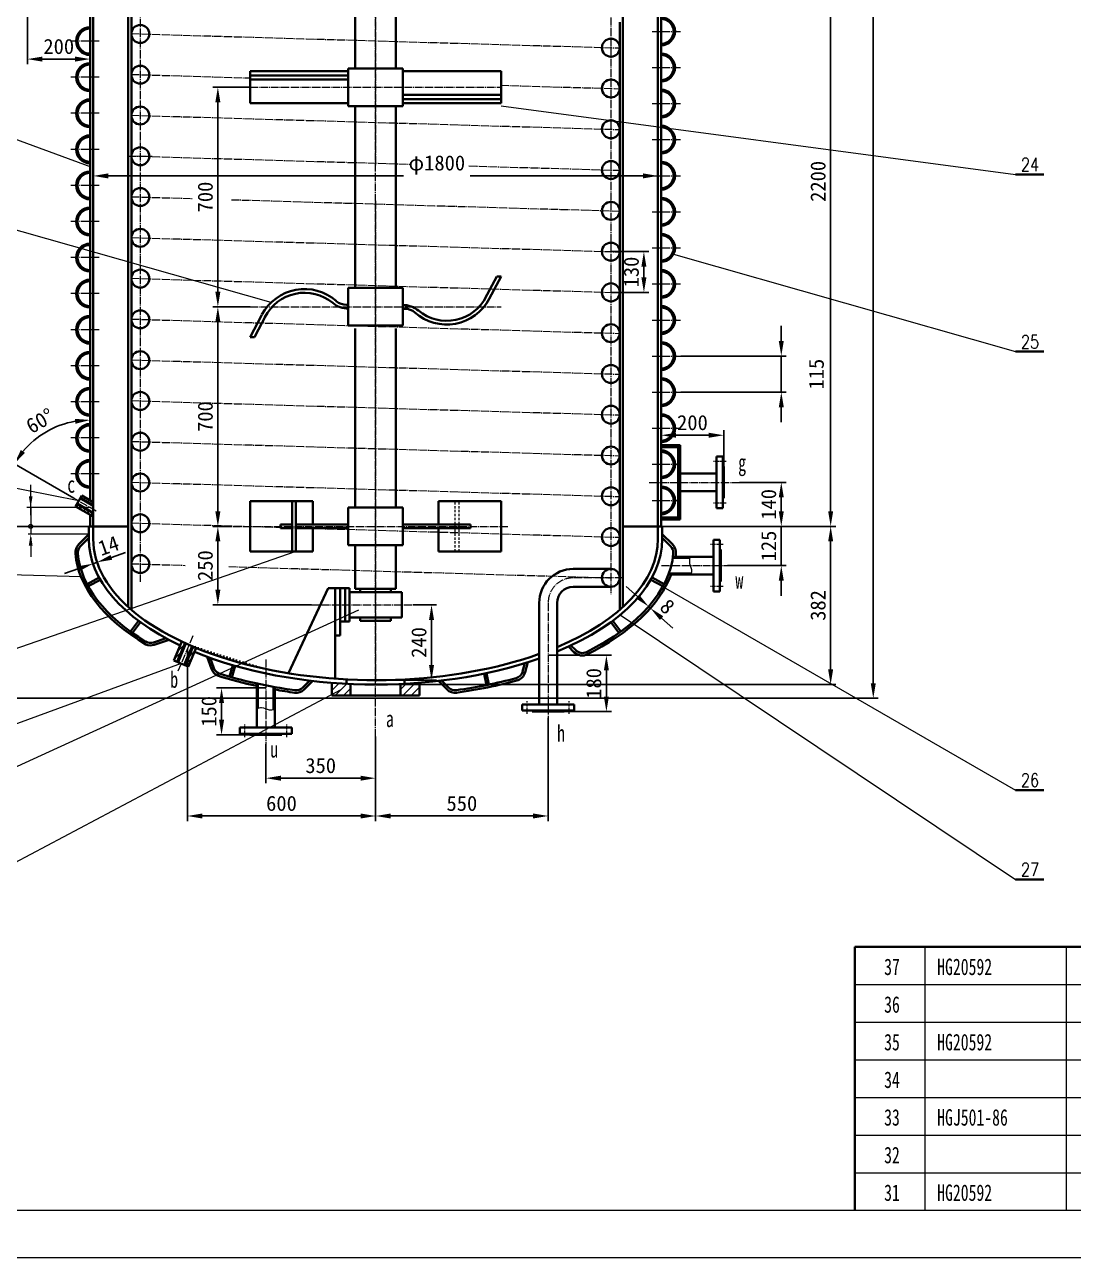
# Model space of a CAD drawing. Extents: x 588 to 112718, y -1551 to 24243.
# Drawn here: x 45495 to 48838, y 1983 to 5913 of the extents above; entities that cross this region are included whole.
import ezdxf
from ezdxf.enums import TextEntityAlignment as Align

# ---------------------------------------------------------------- set-up
doc = ezdxf.new("R2010")
doc.units = 0
doc.header["$LTSCALE"] = 10
doc.header["$PDMODE"] = 1
for name, pattern in [('XX-L', [1.25, 0.75, -0.5]), ('ZXX-L', [3.28, 2.5, -0.3, 0.18, -0.3]), ('ZXX-S', [1.27, 0.75, -0.2, 0.12, -0.2])]:
    doc.linetypes.add(name, pattern=pattern)
doc.layers.get('Defpoints').update_dxf_attribs({"linetype": 'CONTINUOUS'})
for name, color, linetype, lineweight in [('A 粗实线', 1, 'CONTINUOUS', 40), ('B 细实线', 7, 'CONTINUOUS', 18), ('C 文 字', 2, 'CONTINUOUS', 20), ('D 短中心线', 3, 'ZXX-S', 18), ('E 长中心线', 3, 'ZXX-L', 18), ('G 长虚线', 6, 'XX-L', 20), ('J 标注尺寸', 2, 'CONTINUOUS', 18)]:
    doc.layers.add(name, color=color, linetype=linetype, lineweight=lineweight)
doc.styles.add('ROMANC', font='romanc', dxfattribs={"width": 0.7, "height": 6})
doc.styles.get("Standard").update_dxf_attribs({"font": 'SIMFANG.TTF'})
doc.styles.add('标题中文', font='SIMFANG.TTF', dxfattribs={"width": 0.7})
doc.dimstyles.new('通用标注4.0', dxfattribs={"dimscale": 16, "dimtxt": 3, "dimasz": 3, "dimexe": 1, "dimexo": 0, "dimgap": 1, "dimtad": 1, "dimdec": 0, "dimzin": 0, "dimdsep": 46, "dimtxsty": 'Standard', "dimcen": 0, "dimadec": 0, "dimazin": 0, "dimtfac": 0.375, "dimtdec": 0, "dimtmove": 2, "dimatfit": 3, "dimfxl": 0, "dimtzin": 0, "dimarcsym": 0})

# ---------------------------------------------------------------- blocks, each defined once
blk = doc.blocks.new('*D163')
at = {"layer": 'C 文 字', "color": 0, "lineweight": -2}
for p, q in [((45713.7, 5418.5), (45713.7, 5446.7)), ((45761.7, 5430.7), (46702.9, 5430.7)), ((47465.7, 5430.7), (46915.2, 5430.7)), ((47513.7, 5425.1), (47513.7, 5446.7))]:
    blk.add_line(p, q, dxfattribs=at)
at = {"layer": 'C 文 字', "color": 0}
for points in [[(45761.7, 5438.7), (45761.7, 5422.7), (45713.7, 5430.7)], [(47465.7, 5438.7), (47465.7, 5422.7), (47513.7, 5430.7)]]:
    blk.add_solid(points, dxfattribs=at)
at = {"layer": 'Defpoints', "color": 0}
for p in [(47513.7, 5430.7), (47513.7, 5425.1), (45713.7, 5418.5)]:
    blk.add_point(p, dxfattribs=at)
at = {"layer": 'C 文 字', "color": 0, "insert": (46809, 5465.6), "char_height": 48, "attachment_point": 5}
blk.add_mtext('φ1800', dxfattribs=at)
blk = doc.blocks.new('*D164')
at = {"layer": 'C 文 字', "color": 0, "lineweight": -2}
for p, q in [((46263.7, 3618.6), (46263.7, 3494.6)), ((46613.7, 3643.3), (46613.7, 3494.6)), ((46565.7, 3510.6), (46311.7, 3510.6))]:
    blk.add_line(p, q, dxfattribs=at)
at = {"layer": 'C 文 字', "color": 0}
for points in [[(46311.7, 3518.6), (46311.7, 3502.6), (46263.7, 3510.6)], [(46565.7, 3518.6), (46565.7, 3502.6), (46613.7, 3510.6)]]:
    blk.add_solid(points, dxfattribs=at)
at = {"layer": 'Defpoints', "color": 0}
for p in [(46263.7, 3618.6), (46613.7, 3643.3), (46263.7, 3510.6)]:
    blk.add_point(p, dxfattribs=at)
at = {"layer": 'C 文 字', "color": 0, "insert": (46438.7, 3550.6), "char_height": 48, "attachment_point": 5}
blk.add_mtext('350', dxfattribs=at)
blk = doc.blocks.new('*D165')
at = {"layer": 'C 文 字', "color": 0, "lineweight": -2}
for p, q in [((46013.7, 3923.3), (46013.7, 3374.1)), ((46613.7, 3643.3), (46613.7, 3374.1)), ((46565.7, 3390.1), (46061.7, 3390.1))]:
    blk.add_line(p, q, dxfattribs=at)
at = {"layer": 'C 文 字', "color": 0}
for points in [[(46061.7, 3398.1), (46061.7, 3382.1), (46013.7, 3390.1)], [(46565.7, 3398.1), (46565.7, 3382.1), (46613.7, 3390.1)]]:
    blk.add_solid(points, dxfattribs=at)
at = {"layer": 'Defpoints', "color": 0}
for p in [(46013.7, 3923.3), (46613.7, 3643.3), (46013.7, 3390.1)]:
    blk.add_point(p, dxfattribs=at)
at = {"layer": 'C 文 字', "color": 0, "insert": (46313.7, 3430.1), "char_height": 48, "attachment_point": 5}
blk.add_mtext('600', dxfattribs=at)
blk = doc.blocks.new('*D166')
at = {"layer": 'C 文 字', "color": 0, "lineweight": -2}
for p, q in [((45699.7, 4313.3), (45361.5, 4313.3)), ((45377.5, 3813.3), (45377.5, 4265.3)), ((46613.7, 3765.3), (45361.5, 3765.3))]:
    blk.add_line(p, q, dxfattribs=at)
at = {"layer": 'C 文 字', "color": 0}
for points in [[(45369.5, 4265.3), (45385.5, 4265.3), (45377.5, 4313.3)], [(45369.5, 3813.3), (45385.5, 3813.3), (45377.5, 3765.3)]]:
    blk.add_solid(points, dxfattribs=at)
at = {"layer": 'Defpoints', "color": 0}
for p in [(45377.5, 4313.3), (45699.7, 4313.3), (46613.7, 3765.3)]:
    blk.add_point(p, dxfattribs=at)
at = {"layer": 'C 文 字', "color": 0, "insert": (45337.5, 4039.3), "char_height": 48, "attachment_point": 5, "rotation": 90}
blk.add_mtext('548', dxfattribs=at)
blk = doc.blocks.new('*D167')
at = {"layer": 'C 文 字', "color": 0, "lineweight": -2}
for p, q in [((46213.7, 5013.4), (46094.9, 5013.4)), ((46110.9, 4965.4), (46110.9, 4361.3)), ((46125.6, 4313.3), (46094.9, 4313.3))]:
    blk.add_line(p, q, dxfattribs=at)
at = {"layer": 'C 文 字', "color": 0}
for points in [[(46102.9, 4965.4), (46118.9, 4965.4), (46110.9, 5013.4)], [(46102.9, 4361.3), (46118.9, 4361.3), (46110.9, 4313.3)]]:
    blk.add_solid(points, dxfattribs=at)
at = {"layer": 'Defpoints', "color": 0}
for p in [(46213.7, 5013.4), (46110.9, 4313.3), (46125.6, 4313.3)]:
    blk.add_point(p, dxfattribs=at)
at = {"layer": 'C 文 字', "color": 0, "insert": (46070.9, 4663.4), "char_height": 48, "attachment_point": 5, "rotation": 90}
blk.add_mtext('700', dxfattribs=at)
blk = doc.blocks.new('*D168')
at = {"layer": 'C 文 字', "color": 0, "lineweight": -2}
blk.add_line((45651.8, 4403.3), (45448.2, 4520.9), dxfattribs=at)
blk.add_arc((45703.7, 4373.4), 279.1, 99.8658, 140.1342, dxfattribs=at)
at = {"layer": 'C 文 字', "color": 0}
for points in [[(45655.2, 4656.3), (45656.6, 4640.4), (45703.7, 4652.5)], [(45496.1, 4547.7), (45482.9, 4556.9), (45462, 4512.9)]]:
    blk.add_solid(points, dxfattribs=at)
at = {"layer": 'Defpoints', "color": 0}
for p in [(45703.7, 6513.3), (45608.3, 4635.6), (45651.8, 4403.3), (45703.7, 4396.5), (45723, 4362.2)]:
    blk.add_point(p, dxfattribs=at)
at = {"layer": 'C 文 字', "color": 0, "insert": (45544.2, 4649.7), "char_height": 48, "attachment_point": 5, "rotation": 30}
blk.add_mtext('60°', dxfattribs=at)
blk = doc.blocks.new('*D169')
at = {"layer": 'C 文 字', "color": 0, "lineweight": -2}
for p, q in [((46263.7, 3798.5), (46106.7, 3798.5)), ((46122.7, 3750.5), (46122.7, 3696.7)), ((46212.7, 3648.7), (46106.7, 3648.7))]:
    blk.add_line(p, q, dxfattribs=at)
at = {"layer": 'C 文 字', "color": 0}
for points in [[(46114.7, 3750.5), (46130.7, 3750.5), (46122.7, 3798.5)], [(46114.7, 3696.7), (46130.7, 3696.7), (46122.7, 3648.7)]]:
    blk.add_solid(points, dxfattribs=at)
at = {"layer": 'Defpoints', "color": 0}
for p in [(46263.7, 3798.5), (46122.7, 3648.7), (46212.7, 3648.7)]:
    blk.add_point(p, dxfattribs=at)
at = {"layer": 'C 文 字', "color": 0, "insert": (46082.7, 3723.6), "char_height": 48, "attachment_point": 5, "rotation": 90}
blk.add_mtext('150', dxfattribs=at)
blk = doc.blocks.new('*D170')
at = {"layer": 'C 文 字', "color": 0, "lineweight": -2}
for p, q in [((46153.6, 4313.3), (46094.9, 4313.3)), ((46110.9, 4111.3), (46110.9, 4265.3)), ((46409.2, 4063.3), (46094.9, 4063.3))]:
    blk.add_line(p, q, dxfattribs=at)
at = {"layer": 'C 文 字', "color": 0}
for points in [[(46102.9, 4265.3), (46118.9, 4265.3), (46110.9, 4313.3)], [(46102.9, 4111.3), (46118.9, 4111.3), (46110.9, 4063.3)]]:
    blk.add_solid(points, dxfattribs=at)
at = {"layer": 'Defpoints', "color": 0}
for p in [(46110.9, 4313.3), (46153.6, 4313.3), (46409.2, 4063.3)]:
    blk.add_point(p, dxfattribs=at)
at = {"layer": 'C 文 字', "color": 0, "insert": (46070.9, 4188.3), "char_height": 48, "attachment_point": 5, "rotation": 90}
blk.add_mtext('250', dxfattribs=at)
blk = doc.blocks.new('*D171')
at = {"layer": 'C 文 字', "color": 0, "lineweight": -2}
for p, q in [((45713.7, 4192.5), (45707.8, 4209.5)), ((45726.8, 4197), (45720.9, 4214)), ((45771.5, 4214.5), (45816.9, 4230.2)), ((45667.7, 4178.8), (45622.3, 4163.1)), ((45713, 4194.4), (45726.1, 4198.9))]:
    blk.add_line(p, q, dxfattribs=at)
at = {"layer": 'C 文 字', "color": 0}
for points in [[(45768.9, 4222.1), (45774.1, 4207), (45726.1, 4198.9)], [(45665, 4186.3), (45670.3, 4171.2), (45713, 4194.4)]]:
    blk.add_solid(points, dxfattribs=at)
at = {"layer": 'Defpoints', "color": 0}
for p in [(45713.7, 4192.5), (45726.1, 4198.9), (45726.8, 4197)]:
    blk.add_point(p, dxfattribs=at)
at = {"layer": 'C 文 字', "color": 0, "insert": (45762.3, 4252.1), "char_height": 48, "attachment_point": 5, "rotation": 19.0029}
blk.add_mtext('14', dxfattribs=at)
blk = doc.blocks.new('*D172')
at = {"layer": 'C 文 字', "color": 0, "lineweight": -2}
for p, q in [((46213.7, 5713.4), (46094.9, 5713.4)), ((46110.9, 5061.4), (46110.9, 5665.4)), ((46213.7, 5013.4), (46094.9, 5013.4))]:
    blk.add_line(p, q, dxfattribs=at)
at = {"layer": 'C 文 字', "color": 0}
for points in [[(46102.9, 5665.4), (46118.9, 5665.4), (46110.9, 5713.4)], [(46102.9, 5061.4), (46118.9, 5061.4), (46110.9, 5013.4)]]:
    blk.add_solid(points, dxfattribs=at)
at = {"layer": 'Defpoints', "color": 0}
for p in [(46110.9, 5713.4), (46213.7, 5713.4), (46213.7, 5013.4)]:
    blk.add_point(p, dxfattribs=at)
at = {"layer": 'C 文 字', "color": 0, "insert": (46070.9, 5363.4), "char_height": 48, "attachment_point": 5, "rotation": 90}
blk.add_mtext('700', dxfattribs=at)
blk = doc.blocks.new('*D174')
at = {"layer": 'C 文 字', "color": 0, "lineweight": -2}
for p, q in [((45503.7, 5981.9), (45503.7, 5787.1)), ((45703.7, 5803.1), (45703.7, 5819.1)), ((45551.7, 5803.1), (45655.7, 5803.1))]:
    blk.add_line(p, q, dxfattribs=at)
at = {"layer": 'C 文 字', "color": 0}
for points in [[(45551.7, 5811.1), (45551.7, 5795.1), (45503.7, 5803.1)], [(45655.7, 5811.1), (45655.7, 5795.1), (45703.7, 5803.1)]]:
    blk.add_solid(points, dxfattribs=at)
at = {"layer": 'Defpoints', "color": 0}
for p in [(45503.7, 5981.9), (45703.7, 5803.1), (45703.7, 5803.1)]:
    blk.add_point(p, dxfattribs=at)
at = {"layer": 'C 文 字', "color": 0, "insert": (45603.7, 5843.1), "char_height": 48, "attachment_point": 5}
blk.add_mtext('200', dxfattribs=at)
blk = doc.blocks.new('*D182')
at = {"layer": 'C 文 字', "color": 0, "lineweight": -2}
for p, q in [((46733.7, 9723.8), (48216.1, 9723.8)), ((48200.1, 9675.8), (48200.1, 3813.3)), ((46613.7, 3765.3), (48216.1, 3765.3))]:
    blk.add_line(p, q, dxfattribs=at)
at = {"layer": 'C 文 字', "color": 0}
for points in [[(48192.1, 9675.8), (48208.1, 9675.8), (48200.1, 9723.8)], [(48192.1, 3813.3), (48208.1, 3813.3), (48200.1, 3765.3)]]:
    blk.add_solid(points, dxfattribs=at)
at = {"layer": 'Defpoints', "color": 0}
for p in [(46733.7, 9723.8), (46613.7, 3765.3), (48200.1, 3765.3)]:
    blk.add_point(p, dxfattribs=at)
at = {"layer": 'C 文 字', "color": 0, "insert": (48160.1, 6744.6), "char_height": 48, "attachment_point": 5, "rotation": 90}
blk.add_mtext('5958', dxfattribs=at)
blk = doc.blocks.new('*D183')
at = {"layer": 'C 文 字', "color": 0, "lineweight": -2}
for p, q in [((47906.9, 4904.3), (47906.9, 4952.3)), ((47587, 4856.3), (47922.9, 4856.3)), ((47906.9, 4741.3), (47906.9, 4856.3)), ((47587, 4741.3), (47922.9, 4741.3)), ((47906.9, 4693.3), (47906.9, 4645.3))]:
    blk.add_line(p, q, dxfattribs=at)
at = {"layer": 'C 文 字', "color": 0}
for points in [[(47898.9, 4904.3), (47914.9, 4904.3), (47906.9, 4856.3)], [(47898.9, 4693.3), (47914.9, 4693.3), (47906.9, 4741.3)]]:
    blk.add_solid(points, dxfattribs=at)
at = {"layer": 'Defpoints', "color": 0}
for p in [(47587, 4856.3), (47906.9, 4856.3), (47587, 4741.3)]:
    blk.add_point(p, dxfattribs=at)
at = {"layer": 'C 文 字', "color": 0, "insert": (48018.9, 4798.8), "char_height": 48, "attachment_point": 5, "rotation": 90}
blk.add_mtext('115', dxfattribs=at)
blk = doc.blocks.new('*D184')
at = {"layer": 'C 文 字', "color": 0, "lineweight": -2}
for p, q in [((47533.7, 6513.3), (48080.3, 6513.3)), ((48064.3, 6465.3), (48064.3, 4361.3)), ((47523.7, 4313.3), (48080.3, 4313.3))]:
    blk.add_line(p, q, dxfattribs=at)
at = {"layer": 'C 文 字', "color": 0}
for points in [[(48056.3, 6465.3), (48072.3, 6465.3), (48064.3, 6513.3)], [(48056.3, 4361.3), (48072.3, 4361.3), (48064.3, 4313.3)]]:
    blk.add_solid(points, dxfattribs=at)
at = {"layer": 'Defpoints', "color": 0}
for p in [(47533.7, 6513.3), (47523.7, 4313.3), (48064.3, 4313.3)]:
    blk.add_point(p, dxfattribs=at)
at = {"layer": 'C 文 字', "color": 0, "insert": (48024.3, 5413.3), "char_height": 48, "attachment_point": 5, "rotation": 90}
blk.add_mtext('2200', dxfattribs=at)
blk = doc.blocks.new('*D186')
at = {"layer": 'C 文 字', "color": 0, "lineweight": -2}
for p, q in [((47163.7, 3902.7), (47365.4, 3902.7)), ((47349.4, 3854.7), (47349.4, 3770.9)), ((47214.7, 3722.9), (47365.4, 3722.9))]:
    blk.add_line(p, q, dxfattribs=at)
at = {"layer": 'C 文 字', "color": 0}
for points in [[(47341.4, 3854.7), (47357.4, 3854.7), (47349.4, 3902.7)], [(47341.4, 3770.9), (47357.4, 3770.9), (47349.4, 3722.9)]]:
    blk.add_solid(points, dxfattribs=at)
at = {"layer": 'Defpoints', "color": 0}
for p in [(47163.7, 3902.7), (47214.7, 3722.9), (47349.4, 3722.9)]:
    blk.add_point(p, dxfattribs=at)
at = {"layer": 'C 文 字', "color": 0, "insert": (47309.4, 3812.8), "char_height": 48, "attachment_point": 5, "rotation": 90}
blk.add_mtext('180', dxfattribs=at)
blk = doc.blocks.new('*D187')
at = {"layer": 'C 文 字', "color": 0, "lineweight": -2}
for p, q in [((47163.7, 3702.9), (47163.7, 3374.1)), ((46613.7, 3643.3), (46613.7, 3374.1)), ((46661.7, 3390.1), (47115.7, 3390.1))]:
    blk.add_line(p, q, dxfattribs=at)
at = {"layer": 'C 文 字', "color": 0}
for points in [[(46661.7, 3398.1), (46661.7, 3382.1), (46613.7, 3390.1)], [(47115.7, 3398.1), (47115.7, 3382.1), (47163.7, 3390.1)]]:
    blk.add_solid(points, dxfattribs=at)
at = {"layer": 'Defpoints', "color": 0}
for p in [(47163.7, 3702.9), (46613.7, 3643.3), (47163.7, 3390.1)]:
    blk.add_point(p, dxfattribs=at)
at = {"layer": 'C 文 字', "color": 0, "insert": (46888.7, 3430.1), "char_height": 48, "attachment_point": 5}
blk.add_mtext('550', dxfattribs=at)
blk = doc.blocks.new('*D188')
at = {"layer": 'C 文 字', "color": 0, "lineweight": -2}
for p, q in [((47523.7, 4313.3), (48080.3, 4313.3)), ((48064.3, 4265.3), (48064.3, 3857.3)), ((46613.7, 3809.3), (48080.3, 3809.3))]:
    blk.add_line(p, q, dxfattribs=at)
at = {"layer": 'C 文 字', "color": 0}
for points in [[(48056.3, 4265.3), (48072.3, 4265.3), (48064.3, 4313.3)], [(48056.3, 3857.3), (48072.3, 3857.3), (48064.3, 3809.3)]]:
    blk.add_solid(points, dxfattribs=at)
at = {"layer": 'Defpoints', "color": 0}
for p in [(47523.7, 4313.3), (46613.7, 3809.3), (48064.3, 3809.3)]:
    blk.add_point(p, dxfattribs=at)
at = {"layer": 'C 文 字', "color": 0, "insert": (48024.3, 4061.3), "char_height": 48, "attachment_point": 5, "rotation": 90}
blk.add_mtext('382', dxfattribs=at)
blk = doc.blocks.new('*D189')
at = {"layer": 'C 文 字', "color": 0, "lineweight": -2}
for p, q in [((47906.9, 4361.3), (47906.9, 4409.3)), ((47523.7, 4313.3), (47922.9, 4313.3)), ((47906.9, 4313.3), (47906.9, 4188.3)), ((47735.9, 4188.3), (47922.9, 4188.3)), ((47906.9, 4140.3), (47906.9, 4092.3))]:
    blk.add_line(p, q, dxfattribs=at)
at = {"layer": 'C 文 字', "color": 0}
for points in [[(47898.9, 4361.3), (47914.9, 4361.3), (47906.9, 4313.3)], [(47898.9, 4140.3), (47914.9, 4140.3), (47906.9, 4188.3)]]:
    blk.add_solid(points, dxfattribs=at)
at = {"layer": 'Defpoints', "color": 0}
for p in [(47523.7, 4313.3), (47735.9, 4188.3), (47906.9, 4188.3)]:
    blk.add_point(p, dxfattribs=at)
at = {"layer": 'C 文 字', "color": 0, "insert": (47866.9, 4250.8), "char_height": 48, "attachment_point": 5, "rotation": 90}
blk.add_mtext('125', dxfattribs=at)
blk = doc.blocks.new('*D190')
at = {"layer": 'C 文 字', "color": 0, "lineweight": -2}
for p, q in [((47773.6, 4453.8), (47922.9, 4453.8)), ((47906.9, 4405.8), (47906.9, 4361.3)), ((47527.7, 4313.3), (47922.9, 4313.3))]:
    blk.add_line(p, q, dxfattribs=at)
at = {"layer": 'C 文 字', "color": 0}
for points in [[(47898.9, 4405.8), (47914.9, 4405.8), (47906.9, 4453.8)], [(47898.9, 4361.3), (47914.9, 4361.3), (47906.9, 4313.3)]]:
    blk.add_solid(points, dxfattribs=at)
at = {"layer": 'Defpoints', "color": 0}
for p in [(47773.6, 4453.8), (47527.7, 4313.3), (47906.9, 4313.3)]:
    blk.add_point(p, dxfattribs=at)
at = {"layer": 'C 文 字', "color": 0, "insert": (47866.9, 4383.6), "char_height": 48, "attachment_point": 5, "rotation": 90}
blk.add_mtext('140', dxfattribs=at)
blk = doc.blocks.new('*D191')
at = {"layer": 'C 文 字', "color": 0, "lineweight": -2}
for p, q in [((47448.2, 4089.8), (47412.4, 4121.8)), ((47481.7, 4055.2), (47494.7, 4069.8)), ((47484, 4057.9), (47489.7, 4052.8)), ((47487.4, 4050.1), (47500.4, 4064.7)), ((47525.5, 4020.8), (47561.3, 3988.9))]:
    blk.add_line(p, q, dxfattribs=at)
at = {"layer": 'C 文 字', "color": 0}
for points in [[(47453.6, 4095.8), (47442.9, 4083.9), (47484, 4057.9)], [(47530.9, 4026.8), (47520.2, 4014.9), (47489.7, 4052.8)]]:
    blk.add_solid(points, dxfattribs=at)
at = {"layer": 'Defpoints', "color": 0}
for p in [(47481.7, 4055.2), (47487.4, 4050.1), (47489.7, 4052.8)]:
    blk.add_point(p, dxfattribs=at)
at = {"layer": 'C 文 字', "color": 0, "insert": (47543.7, 4057.7), "char_height": 48, "attachment_point": 5, "rotation": 318.2516}
blk.add_mtext('8', dxfattribs=at)
blk = doc.blocks.new('*D192')
at = {"layer": 'C 文 字', "color": 0, "lineweight": -2}
for p, q in [((46732.7, 4063.3), (46808, 4063.3)), ((46792, 4015.3), (46792, 3871.3)), ((46613.7, 3823.3), (46808, 3823.3))]:
    blk.add_line(p, q, dxfattribs=at)
at = {"layer": 'C 文 字', "color": 0}
for points in [[(46784, 4015.3), (46800, 4015.3), (46792, 4063.3)], [(46784, 3871.3), (46800, 3871.3), (46792, 3823.3)]]:
    blk.add_solid(points, dxfattribs=at)
at = {"layer": 'Defpoints', "color": 0}
for p in [(46732.7, 4063.3), (46613.7, 3823.3), (46792, 3823.3)]:
    blk.add_point(p, dxfattribs=at)
at = {"layer": 'C 文 字', "color": 0, "insert": (46752, 3943.3), "char_height": 48, "attachment_point": 5, "rotation": 90}
blk.add_mtext('240', dxfattribs=at)
blk = doc.blocks.new('*D193')
at = {"layer": 'C 文 字', "color": 0, "lineweight": -2}
for p, q in [((47523.7, 4605), (47523.7, 4587.9)), ((47675.7, 4603.9), (47571.7, 4603.9)), ((47723.7, 4504.8), (47723.7, 4619.9))]:
    blk.add_line(p, q, dxfattribs=at)
at = {"layer": 'C 文 字', "color": 0}
for points in [[(47571.7, 4611.9), (47571.7, 4595.9), (47523.7, 4603.9)], [(47675.7, 4611.9), (47675.7, 4595.9), (47723.7, 4603.9)]]:
    blk.add_solid(points, dxfattribs=at)
at = {"layer": 'Defpoints', "color": 0}
for p in [(47523.7, 4605), (47523.7, 4603.9), (47723.7, 4504.8)]:
    blk.add_point(p, dxfattribs=at)
at = {"layer": 'C 文 字', "color": 0, "insert": (47623.7, 4643.9), "char_height": 48, "attachment_point": 5}
blk.add_mtext('200', dxfattribs=at)
blk = doc.blocks.new('*D196')
at = {"layer": 'C 文 字', "color": 0, "lineweight": -2}
for p, q in [((47363.7, 5189.3), (47485, 5189.3)), ((47469, 5141.3), (47469, 5107.3)), ((47363.7, 5059.3), (47485, 5059.3))]:
    blk.add_line(p, q, dxfattribs=at)
at = {"layer": 'C 文 字', "color": 0}
for points in [[(47461, 5141.3), (47477, 5141.3), (47469, 5189.3)], [(47461, 5107.3), (47477, 5107.3), (47469, 5059.3)]]:
    blk.add_solid(points, dxfattribs=at)
at = {"layer": 'Defpoints', "color": 0}
for p in [(47363.7, 5189.3), (47363.7, 5059.3), (47469, 5059.3)]:
    blk.add_point(p, dxfattribs=at)
at = {"layer": 'C 文 字', "color": 0, "insert": (47429, 5124.3), "char_height": 48, "attachment_point": 5, "rotation": 90}
blk.add_mtext('130', dxfattribs=at)

msp = doc.modelspace()

# ---------------------------------------------------------------- hatches: boundary and pattern name
at = {"layer": 'B 细实线'}
h = msp.add_hatch(dxfattribs=at)
h.set_pattern_fill('ANSI31', color=256, scale=6, style=0)
h.set_pattern_definition([(45, (40905.328, 2720.458), (-13.470384, 13.470384), [])])
h.paths.add_polyline_path([(46534.2, 3810.8, -0.00655), (46473.7, 3813.7), (46473.7, 3773.7), (46534.2, 3773.7)])
h.paths.add_polyline_path([(46753.7, 3813.7, -0.00655), (46693.2, 3810.8), (46693.2, 3773.7), (46753.7, 3773.7)])
at = {"layer": 'C 文 字'}
h = msp.add_hatch(dxfattribs=at)
h.set_pattern_fill('ANSI31', color=256, scale=3, angle=60, style=0)
h.set_pattern_definition([(105, (-21905.811, 1182.671), (-9.2004435, -2.4652514), [])])
h.paths.add_polyline_path([(45677.3, 4411.7), (45673.8, 4405.6), (45713.7, 4382.6), (45713.7, 4390.7)])
h.paths.add_polyline_path([(45673.8, 4405.6), (45672.2, 4402.8), (45713.7, 4378.9), (45713.7, 4382.6)])
h.paths.add_polyline_path([(45684.2, 4373.4), (45677.8, 4373.4), (45713.7, 4352.6), (45713.7, 4356.3)], flags=17)
h.paths.add_polyline_path([(45677.8, 4373.4), (45663.7, 4373.4), (45713.7, 4344.5), (45713.7, 4352.6)])
h.paths.add_polyline_path([(45662.5, 4385.9), (45660.9, 4383.1), (45677.8, 4373.4), (45684.2, 4373.4)])
h.paths.add_polyline_path([(45660.9, 4383.1), (45657.3, 4377), (45663.7, 4373.4), (45677.8, 4373.4)])
h = msp.add_hatch(dxfattribs=at)
h.set_pattern_fill('ANSI31', color=256, scale=3, style=0)
h.set_pattern_definition([(45, (-21905.811, 1182.671), (-6.7351921, 6.7351921), [])])
edge = h.paths.add_edge_path()
edge.add_ellipse((46613.7, 4273.3), major_axis=(900, 0), ratio=0.5, start_angle=226.6737, end_angle=227.3869, ccw=False)
edge.add_line((45996.2, 3946), (45970.7, 3885.8))
edge.add_line((45970.7, 3885.8), (45979, 3882.3))
edge.add_line((45979, 3882.3), (46004.4, 3942.1))
edge = h.paths.add_edge_path()
edge.add_ellipse((46613.7, 4273.3), major_axis=(900, 0), ratio=0.5, start_angle=227.3869, end_angle=227.8031, ccw=False)
edge.add_line((46004.4, 3942.1), (45979, 3882.3))
edge.add_line((45979, 3882.3), (45983.9, 3880.2))
edge.add_line((45983.9, 3880.2), (46009.2, 3939.9))
edge = h.paths.add_edge_path()
edge.add_ellipse((46613.7, 4273.3), major_axis=(900, 0), ratio=0.5, start_angle=229.4583, end_angle=229.8661, ccw=False)
edge.add_line((46028.7, 3931.4), (46003.5, 3871.9))
edge.add_line((46003.5, 3871.9), (46008.4, 3869.8))
edge.add_line((46008.4, 3869.8), (46033.6, 3929.3))
edge = h.paths.add_edge_path()
edge.add_ellipse((46613.7, 4273.3), major_axis=(900, 0), ratio=0.5, start_angle=229.8661, end_angle=230.5573, ccw=False)
edge.add_line((46033.6, 3929.3), (46008.4, 3869.8))
edge.add_line((46008.4, 3869.8), (46016.7, 3866.3))
edge.add_line((46016.7, 3866.3), (46041.9, 3925.8))

# ---------------------------------------------------------------- linework, layer by layer
at = {"layer": 'A 粗实线'}
for p, q in [((46548.7, 6603.4), (46548.7, 5773.4)), ((45703.7, 4396.5), (45703.7, 6513.3)), ((45713.7, 4273.3), (45713.7, 6513.3)), ((47513.7, 4273.3), (47513.7, 6513.3)), ((47523.7, 4313.3), (47523.7, 6513.3)), ((45835.2, 4047.5), (45835.2, 6193.3)), ((46678.7, 6151), (46678.7, 5773.4)), ((45825.2, 4056.4), (45825.2, 6077.3)), ((47402.2, 4056.4), (47402.2, 6087.3)), ((47392.2, 4047.5), (47392.2, 5920.8)), ((46526.5, 5764.3), (46213.7, 5764.3)), ((46213.7, 5764.3), (46213.7, 5662.6)), ((46526.5, 5751.1), (46213.7, 5751.1)), ((46526.5, 5737.9), (46213.7, 5737.9)), ((46526.5, 5653.4), (46526.5, 5773.4)), ((46526.5, 5773.4), (46700.9, 5773.4)), ((46700.9, 5653.4), (46700.9, 5773.4)), ((46700.9, 5764.3), (47013.7, 5764.3)), ((47013.7, 5764.3), (47013.7, 5662.6)), ((46213.7, 5662.6), (46526.5, 5662.6)), ((46700.9, 5688.9), (47013.7, 5688.9)), ((46700.9, 5675.8), (47013.7, 5675.8)), ((46700.9, 5662.6), (47013.7, 5662.6)), ((46526.5, 5653.4), (46700.9, 5653.4)), ((46548.7, 5653.4), (46548.7, 5461)), ((46678.7, 5653.4), (46678.7, 5468.4)), ((46678.7, 5468.4), (46678.7, 5073.4)), ((46548.7, 5461), (46548.7, 5073.4)), ((48653.6, 5435), (48743.9, 5435)), ((47000.1, 5110.1), (46962.3, 5038.5)), ((47013.7, 5110.1), (46975.9, 5038.5)), ((47000.1, 5110.1), (47013.7, 5110.1)), ((46526.5, 5073.4), (46700.9, 5073.4)), ((46526.5, 4953.4), (46526.5, 5073.4)), ((46700.9, 4953.4), (46700.9, 5073.4)), ((46526.5, 5019.4), (46521.2, 5019.4)), ((46526.5, 5007.4), (46527.8, 5007.4)), ((46700.9, 5019.4), (46699.6, 5019.4)), ((46700.9, 5007.4), (46706.2, 5007.4)), ((46213.7, 4916.8), (46251.5, 4988.3)), ((46227.3, 4916.8), (46265.1, 4988.3)), ((46526.5, 4953.4), (46700.9, 4953.4)), ((46227.3, 4916.8), (46213.7, 4916.8)), ((46548.7, 4944.4), (46548.7, 4373.3)), ((46678.7, 4944.4), (46678.7, 4373.3)), ((48653.6, 4870.4), (48743.9, 4870.4)), ((47523.7, 4571.8), (47584.7, 4571.8)), ((47523.7, 4565.8), (47584.7, 4565.8)), ((47578.7, 4341.8), (47578.7, 4565.8)), ((47584.7, 4335.8), (47584.7, 4571.8)), ((47700.7, 4371.3), (47700.7, 4536.3)), ((47720.7, 4536.3), (47700.7, 4536.3)), ((47720.7, 4371.3), (47720.7, 4536.3)), ((47700.7, 4482.3), (47584.7, 4482.3)), ((47723.7, 4504.8), (47720.7, 4504.8)), ((47723.7, 4402.8), (47723.7, 4504.8)), ((47723.7, 4425.3), (47723.7, 4482.3)), ((45677.3, 4411.7), (45657.3, 4377)), ((45713.7, 4378.9), (45672.2, 4402.8)), ((45713.7, 4390.7), (45677.3, 4411.7)), ((47700.7, 4425.3), (47584.7, 4425.3)), ((47720.7, 4402.8), (47723.7, 4402.8)), ((45713.7, 4344.5), (45657.3, 4377)), ((45713.7, 4356.3), (45662.5, 4385.9)), ((46213.7, 4233.3), (46213.7, 4393.3)), ((46213.7, 4393.3), (46413.7, 4393.3)), ((46347.6, 4233.3), (46347.6, 4393.3)), ((46359.6, 4233.3), (46359.6, 4393.3)), ((46413.7, 4319.3), (46413.7, 4393.3)), ((46526.5, 4253.3), (46526.5, 4373.3)), ((46526.5, 4373.3), (46700.9, 4373.3)), ((46700.9, 4253.3), (46700.9, 4373.3)), ((46813.7, 4393.3), (47013.7, 4393.3)), ((46813.7, 4319.3), (46813.7, 4393.3)), ((47013.7, 4233.3), (47013.7, 4393.3)), ((47700.7, 4371.3), (47720.7, 4371.3)), ((45703.7, 4313.3), (45703.7, 4350.3)), ((47523.7, 4341.8), (47584.7, 4341.8)), ((47523.7, 4335.8), (47584.7, 4335.8)), ((45699.7, 4288.3), (45667.7, 4256.3)), ((45699.7, 4313.3), (45825.2, 4313.3)), ((45699.7, 4313.3), (45699.7, 4273.3)), ((46310.7, 4319.3), (46310.7, 4307.3)), ((46347.6, 4319.3), (46310.7, 4319.3)), ((46347.6, 4307.3), (46310.7, 4307.3)), ((46526.5, 4319.3), (46359.6, 4319.3)), ((46526.5, 4307.3), (46359.6, 4307.3)), ((46413.7, 4233.3), (46413.7, 4307.3)), ((46700.9, 4319.3), (46916.7, 4319.3)), ((46700.9, 4307.3), (46916.7, 4307.3)), ((46813.7, 4233.3), (46813.7, 4307.3)), ((46916.7, 4319.3), (46916.7, 4307.3)), ((47402.2, 4313.3), (47527.7, 4313.3)), ((47527.7, 4313.3), (47527.7, 4273.3)), ((47527.7, 4288.3), (47559.7, 4256.3)), ((45699.7, 4277), (45673.4, 4250.7)), ((46526.5, 4253.3), (46700.9, 4253.3)), ((46548.7, 4253.3), (46548.7, 4114.2)), ((46678.7, 4253.3), (46678.7, 4114.2)), ((47527.7, 4277), (47554.1, 4250.7)), ((47691.3, 4270.8), (47711.3, 4270.8)), ((47691.3, 4270.8), (47691.3, 4105.8)), ((47711.3, 4270.8), (47711.3, 4105.8)), ((46213.7, 4233.3), (46413.7, 4233.3)), ((46813.7, 4233.3), (47013.7, 4233.3)), ((47561.1, 4213.3), (47615.7, 4213.3)), ((47561.6, 4216.8), (47691.3, 4216.8)), ((47711.3, 4239.3), (47714.3, 4239.3)), ((47714.3, 4239.3), (47714.3, 4137.3)), ((47714.3, 4216.8), (47714.3, 4159.8)), ((47363.7, 4177.8), (47243.7, 4177.8)), ((45694, 4129.4), (45732.5, 4150.2)), ((45697.8, 4122.3), (45736.3, 4143.2)), ((47529.7, 4122.3), (47491.2, 4143.2)), ((47533.5, 4129.4), (47495, 4150.2)), ((47547.1, 4159.8), (47691.3, 4159.8)), ((47548.4, 4163.3), (47620, 4163.3)), ((47714.3, 4137.3), (47711.3, 4137.3)), ((46462.3, 4116.9), (46335.7, 3845.3)), ((46501.3, 4116.9), (46462.3, 4116.9)), ((46485, 4116.9), (46485, 3827.9)), ((46530.1, 4116.8), (46501.3, 4116.9)), ((46501.3, 4116.9), (46501.3, 3965.6)), ((46517.1, 4116.9), (46517.1, 4009.8)), ((46530.1, 4116.8), (46530.1, 4009.7)), ((46530.1, 4103.3), (46530.1, 4023.3)), ((46530.1, 4103.3), (46697.4, 4103.3)), ((46548.7, 4114.2), (46678.7, 4114.2)), ((46564.9, 4114.2), (46564.9, 4103.3)), ((46662.5, 4114.2), (46662.5, 4103.3)), ((46697.4, 4103.3), (46697.4, 4023.3)), ((47363.7, 4120.8), (47243.7, 4120.8)), ((47711.3, 4105.8), (47691.3, 4105.8)), ((47135.2, 4069.3), (47135.2, 3745.9)), ((47192.2, 4069.3), (47192.2, 3745.9)), ((45832.2, 3978.3), (45857.8, 4012.5)), ((46517.1, 4009.8), (46501.3, 4009.8)), ((46517.1, 4009.8), (46530.1, 4009.7)), ((46530.1, 4023.3), (46697.4, 4023.3)), ((46564.9, 4023.3), (46564.9, 4012.4)), ((46564.9, 4012.4), (46662.5, 4012.4)), ((46662.5, 4023.3), (46662.5, 4012.4)), ((47395.2, 3978.3), (47369.7, 4012.5)), ((45838.6, 3973.5), (45864.2, 4007.7)), ((47388.8, 3973.5), (47363.2, 4007.7)), ((45946.1, 3956.5), (45905.6, 3943.3)), ((45955.8, 3951.2), (45908, 3935.7)), ((45996.2, 3946), (45970.7, 3885.8)), ((46009.2, 3939.9), (45983.9, 3880.2)), ((46028.7, 3931.4), (46003.5, 3871.9)), ((46501.3, 3965.6), (46485, 3965.6)), ((47228.7, 3930.1), (47246, 3912.8)), ((47236.4, 3933.7), (47251.6, 3918.5)), ((46041.9, 3925.8), (46016.6, 3866.1)), ((46076.8, 3897.8), (46090.5, 3859.1)), ((46086.5, 3894.3), (46098, 3861.8)), ((45970.7, 3885.8), (46016.7, 3866.3)), ((46147.9, 3834.3), (46158.6, 3870.9)), ((46155.6, 3832.1), (46166.2, 3868.7)), ((47089.7, 3877.2), (47082.5, 3850.6)), ((47098.7, 3880), (47090.3, 3848.5)), ((46235.2, 3812.7), (46235.2, 3671.7)), ((46238.7, 3812.7), (46238.7, 3734.1)), ((46403.6, 3821.8), (46381.5, 3799.6)), ((46413.7, 3820.6), (46387.1, 3794)), ((46473.7, 3813.7), (46473.7, 3773.7)), ((46521.3, 3811.3), (46521.3, 3825.7)), ((46706.1, 3811.3), (46706.1, 3825.7)), ((46753.7, 3813.7), (46753.7, 3773.7)), ((46813.7, 3820.6), (46840.3, 3794)), ((46823.8, 3821.8), (46846, 3799.6)), ((46966.9, 3807.4), (46959.4, 3843.8)), ((46974.8, 3809), (46967.2, 3845.4)), ((46288.7, 3801.7), (46288.7, 3729.2)), ((46292.2, 3801.7), (46292.2, 3671.7)), ((46473.7, 3773.7), (46753.7, 3773.7)), ((46534.2, 3810.8), (46534.2, 3773.7)), ((46693.2, 3810.8), (46693.2, 3773.7)), ((47081.2, 3725.9), (47081.2, 3745.9)), ((47246.2, 3745.9), (47081.2, 3745.9)), ((47246.2, 3745.9), (47246.2, 3725.9)), ((47246.2, 3725.9), (47081.2, 3725.9)), ((47112.7, 3722.9), (47112.7, 3725.9)), ((47214.7, 3722.9), (47112.7, 3722.9)), ((47214.7, 3725.9), (47214.7, 3722.9)), ((46181.2, 3651.7), (46181.2, 3671.7)), ((46346.2, 3671.7), (46181.2, 3671.7)), ((46346.2, 3671.7), (46346.2, 3651.7)), ((46346.2, 3651.7), (46181.2, 3651.7)), ((46212.7, 3648.7), (46212.7, 3651.7)), ((46314.7, 3648.7), (46212.7, 3648.7)), ((46314.7, 3651.7), (46314.7, 3648.7)), ((48653.6, 3472.6), (48743.9, 3472.6)), ((48653.6, 3187.3), (48743.9, 3187.3)), ((48140.9, 2973), (48140.9, 2133)), ((48140.9, 2973), (50840.9, 2973))]:
    msp.add_line(p, q, dxfattribs=at)
for centre in [(45863.7, 5883.3), (47363.7, 5839.3), (45863.7, 5753.3), (47363.7, 5709.3), (45863.7, 5623.3), (47363.7, 5579.3), (45863.7, 5493.3), (47363.7, 5449.3), (45863.7, 5363.3), (47363.7, 5319.3), (45863.7, 5233.3), (45863.7, 5233.3), (47363.7, 5189.3), (47363.7, 5189.3), (45863.7, 5103.3), (47363.7, 5059.3), (45863.7, 4973.3), (47363.7, 4929.3), (45863.7, 4843.3), (47363.7, 4799.3), (45863.7, 4713.3), (47363.7, 4669.3), (45863.7, 4583.3), (47363.7, 4539.3), (45863.7, 4453.3), (47363.7, 4409.3), (45863.7, 4323.3), (47363.7, 4279.3), (45863.7, 4193.3), (47363.7, 4149.3)]:
    msp.add_circle(centre, 28.5, dxfattribs=at)
for centre, radius, start, end in [((47523.7, 5891.3), 44.5, 270, 90), ((45703.7, 5860.4), 44.5, 90, 270), ((45703.7, 5860.4), 40, 90, 270), ((47523.7, 5891.3), 40, 270, 90), ((47523.7, 5776.3), 44.5, 270, 90), ((47523.7, 5776.3), 40, 270, 90), ((45703.7, 5745.4), 44.5, 90, 270), ((45703.7, 5745.4), 40, 90, 270), ((47523.7, 5661.3), 44.5, 270, 90), ((47523.7, 5661.3), 40, 270, 90), ((45703.7, 5630.4), 44.5, 90, 270), ((45703.7, 5630.4), 40, 90, 270), ((47523.7, 5546.3), 44.5, 270, 90), ((47523.7, 5546.3), 40, 270, 90), ((45703.7, 5515.4), 44.5, 90, 270), ((45703.7, 5515.4), 40, 90, 270), ((47523.7, 5431.3), 44.5, 270, 90), ((47523.7, 5431.3), 40, 270, 90), ((45703.7, 5400.4), 44.5, 90, 270), ((45703.7, 5400.4), 40, 90, 270), ((47523.7, 5316.3), 44.5, 270, 90), ((47523.7, 5316.3), 40, 270, 90), ((45703.7, 5285.4), 44.5, 90, 270), ((45703.7, 5285.4), 40, 90, 270), ((47523.7, 5201.3), 44.5, 270, 90), ((47523.7, 5201.3), 40, 270, 90), ((45703.7, 5170.4), 44.5, 90, 270), ((45703.7, 5170.4), 40, 90, 270), ((47523.7, 5086.3), 44.5, 270, 90), ((47523.7, 5086.3), 40, 270, 90), ((45703.7, 5055.4), 44.5, 90, 270), ((45703.7, 5055.4), 40, 90, 270), ((46387, 4916.8), 153.3, 48.6785, 152.1656), ((46387, 4916.8), 141.3, 50.4774, 153.2753), ((46521.2, 5069.4), 50, 228.6785, 270), ((46840.4, 5110.1), 153.3, 228.6785, 332.1656), ((46840.4, 5110.1), 141.3, 230.4774, 333.2753), ((46527.8, 5087.4), 80, 230.4774, 270), ((46699.6, 4939.4), 80, 50.4774, 90), ((46706.2, 4957.4), 50, 48.6785, 90), ((47523.7, 4971.3), 44.5, 270, 90), ((47523.7, 4971.3), 40, 270, 90), ((45703.7, 4940.4), 44.5, 90, 270), ((45703.7, 4940.4), 40, 90, 270), ((47523.7, 4856.3), 44.5, 270, 90), ((47523.7, 4856.3), 40, 270, 90), ((45703.7, 4825.4), 44.5, 90, 270), ((45703.7, 4825.4), 40, 90, 270), ((47523.7, 4741.3), 44.5, 270, 90), ((47523.7, 4741.3), 40, 270, 90), ((45703.7, 4710.4), 44.5, 90, 270), ((45703.7, 4710.4), 40, 90, 270), ((45703.7, 4595.4), 44.5, 90, 270), ((47523.7, 4626.3), 44.5, 270, 90), ((47523.7, 4626.3), 40, 270, 90), ((45703.7, 4595.4), 40, 90, 270), ((45703.7, 4480.4), 44.5, 90, 270), ((45703.7, 4480.4), 40, 90, 270), ((47523.7, 4511.3), 44.5, 270, 90), ((47523.7, 4511.3), 40, 270, 90), ((47523.7, 4396.3), 44.5, 270, 90), ((47523.7, 4396.3), 40, 270, 90), ((45694.6, 4229.4), 38, 135, 185.2022), ((45694.6, 4229.4), 30, 135, 185.2022), ((47532.9, 4229.4), 30, 354.7978, 45), ((47532.9, 4229.4), 38, 354.7978, 45), ((47243.7, 4069.3), 108.5, 90, 180), ((47243.7, 4069.3), 51.5, 90, 180), ((45896.3, 3971.9), 30, 240.2719, 288), ((45896.3, 3971.9), 38, 247.0987, 288), ((47272.9, 3939.7), 38, 225, 296.6214), ((47272.9, 3939.7), 30, 225, 296.6214), ((46126.3, 3871.8), 38, 199.5, 244.2784), ((46126.3, 3871.8), 30, 199.5, 246.8117), ((47053.6, 3858.3), 30, 284.9529, 345), ((47053.6, 3858.3), 38, 284.9529, 345), ((46360.2, 3820.8), 38, 261.9803, 315), ((46360.2, 3820.8), 30, 261.9803, 315), ((46867.2, 3820.8), 38, 225, 278.0197), ((46867.2, 3820.8), 30, 225, 278.0197)]:
    msp.add_arc(centre, radius, start, end, dxfattribs=at)
for centre, major_axis, ratio, start_param, end_param in [((46613.7, 4273.3), (914, 0), 0.507659, 3.141593, 3.962794), ((46613.7, 4273.3), (900, 0), 0.5, 3.141593, 5.330436), ((46613.7, 4273.3), (900, 0), 0.5, 5.410508, 6.283185), ((46613.7, 4273.3), (914, 0), 0.507659, 5.397724, 6.283185), ((46613.7, 4248.3), (958, 0), 0.504175, 3.186125, 3.842405), ((46613.7, 4248.3), (950, 0.3), 0.499645, 3.186579, 3.832062), ((46613.7, 4248.3), (950, 0), 0.5, 5.499015, 6.237694), ((46613.7, 4248.3), (958, 0), 0.504175, 6.217922, 6.238653), ((46613.7, 4248.3), (958, 0), 0.504175, 5.488286, 6.098914), ((46613.7, 4273.3), (914, 0), 0.507659, 4.029157, 5.319587), ((46613.7, 4248.3), (958, 0), 0.504175, 4.158507, 4.306219), ((46613.7, 4248.3), (950, 0), 0.5, 4.15909, 4.437728), ((46613.7, 4248.3), (958, 0), 0.504175, 4.98339, 5.20552), ((46613.7, 4248.3), (950, 0), 0.5, 4.98705, 5.202973), ((46613.7, 4248.3), (958, 0), 0.504175, 4.370152, 4.441388)]:
    msp.add_ellipse(centre, major_axis=major_axis, ratio=ratio, start_param=start_param, end_param=end_param, dxfattribs=at)
at = {"layer": 'B 细实线'}
for p, q in [((44660.3, 5843.4), (45705.7, 5459.9)), ((47013.7, 5653.6), (48653.6, 5435)), ((46280.5, 5026.9), (44660.3, 5487.9)), ((47563.4, 5181.2), (48653.6, 4870.4)), ((45667.3, 4394.4), (44660.1, 4595.1)), ((45713.7, 4382.6), (45673.8, 4405.6)), ((45713.7, 4352.6), (45660.9, 4383.1)), ((46359.6, 4233.3), (44660.1, 3643.1)), ((45674.8, 4152.5), (44660.1, 4181.8)), ((47510.4, 4132.8), (48653.6, 3472.6)), ((46559.7, 4045.8), (44660.3, 3178.2)), ((47393.5, 4031.3), (48653.6, 3187.3)), ((46004.4, 3942.1), (45979, 3882.3)), ((46033.6, 3929.3), (46008.4, 3869.8)), ((45993.7, 3876.1), (44665.1, 3388.6)), ((46503.4, 3792.4), (44660.3, 2816.3)), ((48365.9, 2133), (48365.9, 2973)), ((48815.9, 2133), (48815.9, 2973)), ((48140.9, 2853), (50840.9, 2853)), ((48140.9, 2733), (50840.9, 2733)), ((48140.9, 2613), (50840.9, 2613)), ((48140.9, 2493), (50840.9, 2493)), ((48140.9, 2373), (50840.9, 2373)), ((48140.9, 2253), (50840.9, 2253))]:
    msp.add_line(p, q, dxfattribs=at)
msp.add_lwpolyline([(43775.9, 1983), (56390.9, 1983), (56390.9, 10893), (43775.9, 10893)], close=True, dxfattribs=at)
for points, knots in [([(47617, 4216.8), (47615, 4211.9), (47611.4, 4198.4), (47621.9, 4178.9), (47620.5, 4165), (47619.2, 4159.8)], [15.451793, 15.451793, 15.451793, 15.451793, 31.236189, 58.478782, 74.623369, 74.623369, 74.623369, 74.623369]), ([(46235.2, 3732.5), (46240.1, 3735), (46252.8, 3738.8), (46272.1, 3726.7), (46286.3, 3728.5), (46292.2, 3730.1)], [18.371402, 18.371402, 18.371402, 18.371402, 34.62009, 59.950315, 78.141456, 78.141456, 78.141456, 78.141456])]:
    msp.add_open_spline(points, degree=3, knots=knots, dxfattribs=at)
at = {"layer": 'C 文 字'}
for p, q in [((45514.3, 4409.4), (45514.3, 4445.4)), ((45703.7, 4373.4), (45502.2, 4373.4)), ((45514.3, 4349.3), (45514.3, 4385.3)), ((45514.3, 4373.4), (45514.3, 4313.3)), ((45699.7, 4288.3), (45506.4, 4288.3)), ((45514.3, 4313.3), (45514.3, 4288.3)), ((45699.7, 4313.3), (45565.8, 4313.3)), ((45699.7, 4313.3), (45565.8, 4313.3)), ((45514.3, 4277.3), (45514.3, 4241.3)), ((45514.3, 4252.3), (45514.3, 4216.3)), ((44150.9, 2133), (56240.9, 2133))]:
    msp.add_line(p, q, dxfattribs=at)
msp.add_circle((45514.3, 4313.3), 6.25, dxfattribs=at)
for points in [[(45508.3, 4409.4), (45520.3, 4409.4), (45514.3, 4373.4)], [(45508.3, 4252.3), (45520.3, 4252.3), (45514.3, 4288.3)]]:
    msp.add_solid(points, dxfattribs=at)
at = {"layer": 'D 短中心线'}
for p, q in [((47730.7, 4520.6), (47690.7, 4520.6)), ((47730.7, 4387.1), (47690.7, 4387.1)), ((47721.3, 4255.1), (47681.3, 4255.1)), ((47721.3, 4121.6), (47681.3, 4121.6)), ((47097, 3715.9), (47097, 3755.9)), ((47230.5, 3715.9), (47230.5, 3755.9)), ((46197, 3641.7), (46197, 3681.7)), ((46330.5, 3641.7), (46330.5, 3681.7))]:
    msp.add_line(p, q, dxfattribs=at)
at = {"layer": 'E 长中心线'}
for p, q in [((46613.7, 3643.3), (46613.7, 9875.9)), ((45863.7, 6193.3), (45863.7, 4136.9)), ((46613.7, 6151), (46613.7, 5461.3)), ((47363.7, 6066.5), (47363.7, 4097.5)), ((45732.6, 5860.4), (45640.4, 5860.4)), ((45835.2, 5884.2), (47392.2, 5838.5)), ((47494.9, 5891.3), (47587, 5891.3)), ((45732.6, 5745.4), (45640.4, 5745.4)), ((45835.2, 5754.2), (46213.7, 5743.1)), ((47494.9, 5776.3), (47587, 5776.3)), ((46213.7, 5713.4), (47013.7, 5713.4)), ((47013.7, 5719.6), (47392.2, 5708.5)), ((47494.9, 5661.3), (47587, 5661.3)), ((45732.6, 5630.4), (45640.4, 5630.4)), ((45835.2, 5624.2), (47392.2, 5578.5)), ((47494.9, 5546.3), (47587, 5546.3)), ((45732.6, 5515.4), (45640.4, 5515.4)), ((45825.7, 5493.3), (45901.8, 5493.3)), ((45835.2, 5494.2), (46722.9, 5468.1)), ((46911, 5462.6), (47392.2, 5448.5)), ((47494.9, 5431.3), (47587, 5431.3)), ((45732.6, 5400.4), (45640.4, 5400.4)), ((45835.2, 5364.2), (46030.3, 5358.4)), ((46154.4, 5354.8), (47392.2, 5318.5)), ((46613.7, 5351), (46613.7, 3818.1)), ((47494.9, 5316.3), (47587, 5316.3)), ((45732.6, 5285.4), (45640.4, 5285.4)), ((45835.2, 5234.2), (47392.2, 5188.5)), ((47494.9, 5201.3), (47587, 5201.3)), ((45732.6, 5170.4), (45640.4, 5170.4)), ((45835.2, 5104.2), (47392.2, 5058.5)), ((47494.9, 5086.3), (47587, 5086.3)), ((45732.6, 5055.4), (45640.4, 5055.4)), ((46213.7, 5013.4), (47013.7, 5013.4)), ((45835.2, 4974.2), (47392.2, 4928.5)), ((47494.9, 4971.3), (47587, 4971.3)), ((45732.6, 4940.4), (45640.4, 4940.4)), ((45835.2, 4844.2), (47392.2, 4798.5)), ((47494.9, 4856.3), (47587, 4856.3)), ((45732.6, 4825.4), (45640.4, 4825.4)), ((47494.9, 4741.3), (47587, 4741.3)), ((45732.6, 4710.4), (45640.4, 4710.4)), ((45835.2, 4714.2), (47392.2, 4668.5)), ((47494.9, 4626.3), (47587, 4626.3)), ((45732.6, 4595.4), (45640.4, 4595.4)), ((45835.2, 4584.2), (47392.2, 4538.5)), ((45732.6, 4480.4), (45640.4, 4480.4)), ((47494.9, 4511.3), (47587, 4511.3)), ((45835.2, 4454.2), (47392.2, 4408.5)), ((47485.9, 4453.8), (47773.6, 4453.8)), ((45723, 4362.2), (45651.8, 4403.3)), ((47494.9, 4396.3), (47587, 4396.3)), ((45835.2, 4324.2), (47392.2, 4278.5)), ((46125.6, 4313.3), (47035.3, 4313.3)), ((45835.2, 4194.2), (46006.5, 4189.1)), ((46145.8, 4185.1), (47363.7, 4149.3)), ((47525.5, 4188.3), (47735.9, 4188.3)), ((47402.2, 4149.3), (47243.7, 4149.3)), ((46409.2, 4063.3), (46732.7, 4063.3)), ((47163.7, 4069.3), (47163.7, 3702.9)), ((46031.1, 3964.1), (45983.3, 3851.6)), ((46263.7, 3888.9), (46263.7, 3618.6))]:
    msp.add_line(p, q, dxfattribs=at)
msp.add_arc((47243.7, 4069.3), 80, 90, 180, dxfattribs=at)
at = {"layer": 'G 长虚线'}
for p, q in [((46867.8, 4233.3), (46867.8, 4393.3)), ((46879.8, 4233.3), (46879.8, 4393.3))]:
    msp.add_line(p, q, dxfattribs=at)

# ---------------------------------------------------------------- texts
at = {"layer": 'C 文 字', "style": 'ROMANC', "width": 0.8}
for s, p in [('24', (48699.8, 5466.8)), ('25', (48699.8, 4902.1)), ('26', (48699.8, 3504.4)), ('27', (48699.8, 3219.1))]:
    msp.add_text(s, height=42.34, dxfattribs=at).set_placement(p, align=Align.MIDDLE)
at = {"layer": 'J 标注尺寸', "style": '标题中文', "width": 0.7}
for s, p in [('g', (47769.7, 4490.5)), ('c', (45631, 4420.8)), ('w', (47760.7, 4114.9)), ('b', (45959.3, 3798.8)), ('a', (46646.7, 3673.7)), ('h', (47192.1, 3627.5)), ('u', (46278.3, 3576.3)), ('37', (48234.8, 2883)), ('HG20592', (48404, 2883)), ('36', (48234.8, 2763)), ('35', (48234.8, 2643)), ('HG20592', (48404, 2643)), ('34', (48234.8, 2523)), ('33', (48234.8, 2403)), ('HGJ501-86', (48404, 2403)), ('32', (48234.8, 2283)), ('31', (48234.8, 2163)), ('HG20592', (48404, 2163))]:
    msp.add_text(s, height=52.5, dxfattribs=at).set_placement(p)

# ---------------------------------------------------------------- dimensions: what is measured, and where the dimension line sits
at = {"layer": 'C 文 字'}
for base, p1, p2, picture, middle in [((48200.0732, 3765.3213), (46733.7191, 9723.8049), (46613.7191, 3765.3213), '*D182', (48160.0732, 6744.5631)), ((48064.3, 4313.3), (47533.7, 6513.3), (47523.7, 4313.3), '*D184', (48024.3, 5413.3)), ((46110.9, 5713.4), (46213.7, 5013.4), (46213.7, 5713.4), '*D172', (46070.9, 5363.4)), ((47469, 5059.3), (47363.7, 5189.3), (47363.7, 5059.3), '*D196', (47429, 5124.3)), ((46110.9, 4313.3), (46213.7, 5013.4), (46125.6, 4313.3), '*D167', (46070.9, 4663.4)), ((47906.9, 4856.3), (47587, 4741.3), (47587, 4856.3), '*D183', (48018.9, 4798.8)), ((47906.8597108, 4313.3213213), (47773.606318, 4453.8213213), (47527.7191226, 4313.3213213), '*D190', (47866.8597108, 4383.5713213)), ((47906.9, 4188.3), (47523.7, 4313.3), (47735.9, 4188.3), '*D189', (47866.9, 4250.8)), ((45377.5, 4313.3), (46613.7, 3765.3), (45699.7, 4313.3), '*D166', (45337.5, 4039.3)), ((46110.9, 4313.3), (46409.2, 4063.3), (46153.6, 4313.3), '*D170', (46070.9, 4188.3)), ((46792, 3823.3), (46732.7, 4063.3), (46613.7, 3823.3), '*D192', (46752, 3943.3)), ((47349.4, 3722.9), (47163.7, 3902.7), (47214.7, 3722.9), '*D186', (47309.4, 3812.8)), ((46122.7, 3648.7), (46263.7, 3798.5), (46212.7, 3648.7), '*D169', (46082.7, 3723.6))]:
    dim = msp.add_linear_dim(base=base, p1=p1, p2=p2, angle=90, dimstyle='通用标注4.0', dxfattribs=at)
    dim.commit()
    dim.dimension.update_dxf_attribs({"geometry": picture, "text_midpoint": middle})
dim = msp.add_angular_dim_2l(base=(45608.3, 4635.6), line1=((45703.7, 4396.5), (45703.7, 6513.3)), line2=((45723, 4362.2), (45651.8, 4403.3)), dimstyle='通用标注4.0', dxfattribs=at)
dim.commit()
dim.dimension.update_dxf_attribs({"geometry": '*D168', "text_midpoint": (45544.2, 4649.7)})
for base, p1, p2, picture, middle in [((45703.7, 5803.1), (45503.7, 5981.9), (45703.7, 5803.1), '*D174', (45603.7, 5843.1)), ((47523.7, 4603.9), (47723.7, 4504.8), (47523.7, 4605), '*D193', (47623.7, 4643.9)), ((46013.7, 3390.1), (46613.7, 3643.3), (46013.7, 3923.3), '*D165', (46313.7, 3430.1)), ((47163.7, 3390.1), (46613.7, 3643.3), (47163.7, 3702.9), '*D187', (46888.7, 3430.1)), ((46263.7, 3510.6), (46613.7, 3643.3), (46263.7, 3618.6), '*D164', (46438.7, 3550.6))]:
    dim = msp.add_linear_dim(base=base, p1=p1, p2=p2, dimstyle='通用标注4.0', dxfattribs=at)
    dim.commit()
    dim.dimension.update_dxf_attribs({"geometry": picture, "text_midpoint": middle})
dim = msp.add_linear_dim(base=(47513.7, 5430.7), p1=(45713.7, 5418.5), p2=(47513.7, 5425.1), text='φ<>', dimstyle='通用标注4.0', dxfattribs=at)
dim.commit()
dim.dimension.update_dxf_attribs({"geometry": '*D163', "text_midpoint": (46809, 5465.6), "dimtype": 160})
for base, p1, p2, angle, picture, middle in [((45726.1, 4198.9), (45713.7, 4192.5), (45726.8, 4197), 19.0029, '*D171', (45762.3, 4252.1)), ((47489.7, 4052.8), (47481.7, 4055.2), (47487.4, 4050.1), 318.2516, '*D191', (47543.7, 4057.7))]:
    dim = msp.add_linear_dim(base=base, p1=p1, p2=p2, angle=angle, dimstyle='通用标注4.0', dxfattribs=at)
    dim.commit()
    dim.dimension.update_dxf_attribs({"geometry": picture, "text_midpoint": middle, "dimtype": 161})
dim = msp.add_linear_dim(base=(48064.3, 3809.3), p1=(47523.7, 4313.3), p2=(46613.7, 3809.3), angle=90, text='382', dimstyle='通用标注4.0', dxfattribs=at)
dim.commit()
dim.dimension.update_dxf_attribs({"geometry": '*D188', "text_midpoint": (48024.3, 4061.3)})

doc.saveas('drawing.dxf')
